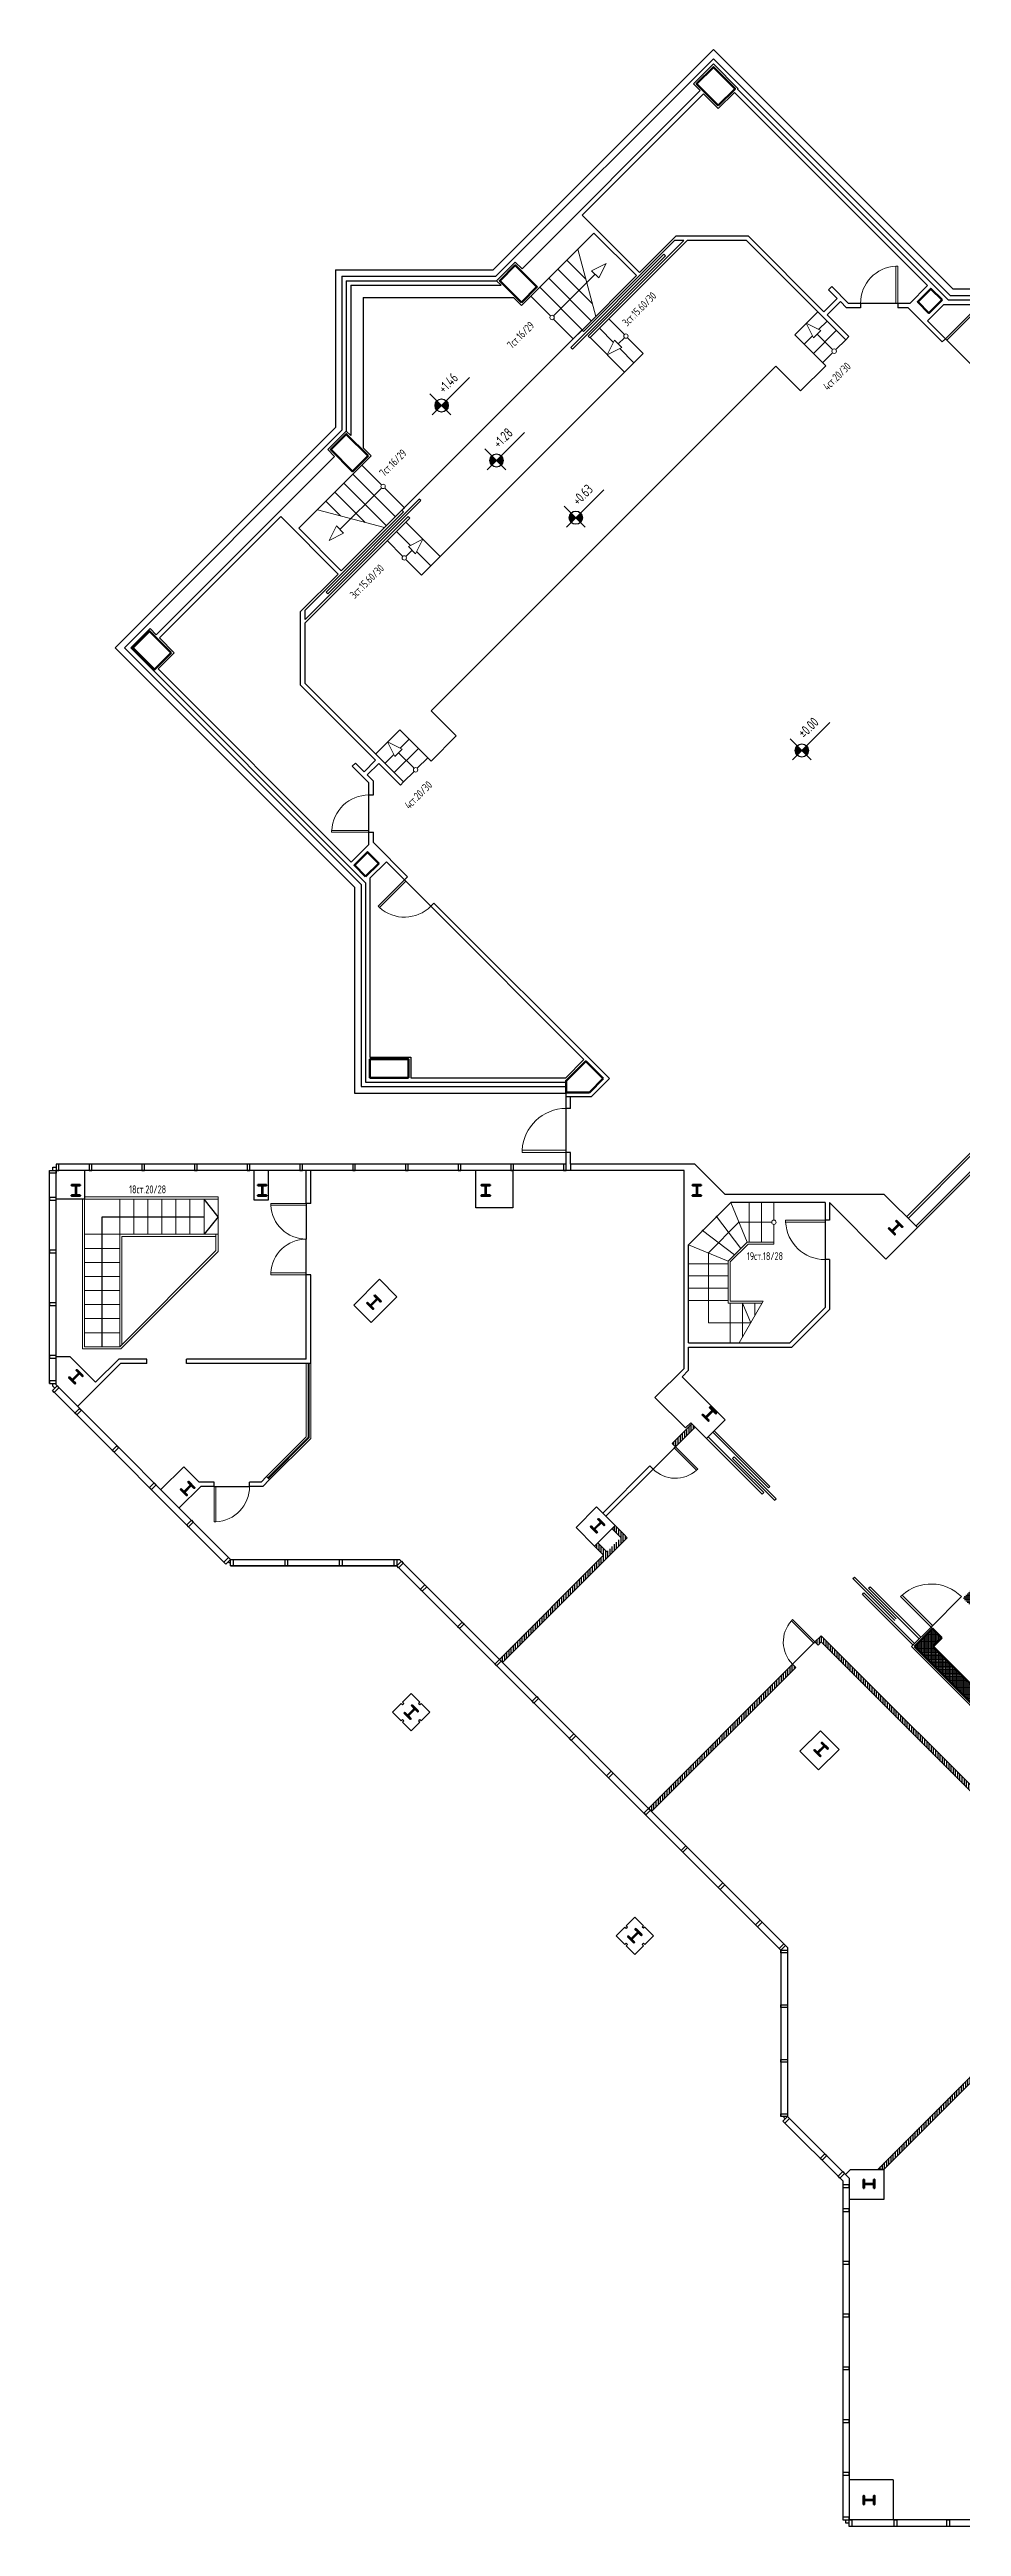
# Model space of a CAD drawing. Header units: inches. Extents: x 44 to 12324, y 8 to 5939.
# Drawn here: x 44 to 2120, y 70 to 5709 of the extents above; entities that cross this region are included whole.
import ezdxf

# ---------------------------------------------------------------- set-up
doc = ezdxf.new("R2010")
doc.units = ezdxf.units.IN
doc.header["$MEASUREMENT"] = 0
for name, color, linetype, lineweight in [('0Constr', 2, 'Continuous', 53), ('0Gipskarton', 93, 'Continuous', 30), ('0Hatch', 8, 'Continuous', 18), ('0Izgl', 4, 'Continuous', 20), ('0Raz', 1, 'Continuous', 25), ('0Vitrini', 122, 'Continuous', 25), ('0Vrati', 221, 'Continuous', 18), ('DOOR', 4, 'Continuous', 18), ('DOOR-HIDE', 1, 'Continuous', 25)]:
    doc.layers.add(name, color=color, linetype=linetype, lineweight=lineweight)
doc.layers.add('0Text', color=120, linetype='Continuous')
doc.styles.add('simplex', font='simplex.shx', dxfattribs={"width": 0.7})

# ---------------------------------------------------------------- blocks, each defined once
blk = doc.blocks.new('T1')
blk.add_lwpolyline([(0.6, 15.5), (0.6, -15.5, 0.414214), (3.3, -18.1), (15.5, -18.1), (15.5, -20), (-15.5, -20), (-15.5, -18.1), (-3.3, -18.1, 0.414214), (-0.6, -15.5), (-0.6, 15.5, 0.414214), (-3.3, 18.1), (-15.5, 18.1), (-15.5, 20), (15.5, 20), (15.5, 18.1), (3.3, 18.1, 0.414214)], format="xyb", close=True)
blk = doc.blocks.new('dl')
at = {"layer": 'DOOR', "color": 33}
for p, q in [((-0.05, 1), (-0.05, 0)), ((-0.05, 1), (0, 1)), ((0, 1), (0, 0)), ((0, 0), (-0.05, 0))]:
    blk.add_line(p, q, dxfattribs=at)
at = {"layer": 'DOOR'}
blk.add_arc((0.002, -0.001), 1.002, 92.9928, 179.9448, dxfattribs=at)
at = {"layer": 'DOOR-HIDE'}
blk.add_line((0, 0), (-1, 0), dxfattribs=at)
blk = doc.blocks.new('kotaplan')
h = blk.add_hatch(color=256)
h.paths.add_polyline_path([(0, 0), (0, 10, 0.414214), (-10, 0)])
h.paths.add_polyline_path([(0, 0), (0, -10, 0.414214), (10, 0)])
for points in [[(-20, 0), (60, 0)], [(0, -20), (0, 25)]]:
    blk.add_lwpolyline(points)
blk.add_circle((0, 0), 10)
at = {"style": 'simplex', "width": 0.7}
blk.add_attdef('KOTA', (15, 10), '', height=15, dxfattribs=at)
blk = doc.blocks.new('STR2')
for p in [(-11.7, -35), (11.7, -35)]:
    blk.add_line(p, (0, 0))

msp = doc.modelspace()

# ---------------------------------------------------------------- hatches: boundary and pattern name
h = msp.add_hatch()
h.set_pattern_fill('ANSI31', color=0, scale=40, angle=45, style=0)
h.paths.add_polyline_path([(1461.7, 2535), (1468.7, 2527.9), (1513.5, 2572.6), (1506.4, 2579.7)])
h = msp.add_hatch()
h.set_pattern_fill('ANSI31', color=0, scale=40, angle=45, style=0)
h.paths.add_polyline_path([(1359.1, 2320.7), (1352.1, 2327.8), (1331.6, 2348.3), (1324.5, 2341.2), (1345, 2320.7), (1312.5, 2288.2), (1292, 2308.7), (1284.9, 2301.6), (1305.4, 2281.1), (1068, 2043.7), (1075.1, 2036.7)])
h = msp.add_hatch()
h.set_pattern_fill('ANSI31', color=0, scale=40, angle=45, style=0)
h.set_pattern_definition([(90, (31.82, 31.82), (-5, 9e-16), [])])
edge = h.paths.add_edge_path()
edge.add_line((1800.6, 2097.5), (1786.4, 2083.3))
edge.add_line((1786.4, 2083.3), (1793.5, 2076.3))
edge.add_line((1800.6, 2083.3), (1793.5, 2076.3))
edge.add_line((2407.5, 1476.4), (1800.6, 2083.3))
edge.add_line((2368.4, 1515.5), (2375.5, 1522.6))
edge.add_line((1800.6, 2097.5), (2414.6, 1483.5))
h = msp.add_hatch()
h.set_pattern_fill('ANSI31', color=0, scale=40, angle=45, style=0)
h.paths.add_polyline_path([(1742.7, 2025.3), (1735.5, 2032.4), (1407.4, 1704.3), (1411.7, 1700.1), (1414.5, 1697.2)])
h = msp.add_hatch()
h.set_pattern_fill('ANSI31', color=0, scale=40, angle=45, style=0)
edge = h.paths.add_edge_path()
edge.add_line((1943.7, 882.6), (1929.6, 882.6))
edge.add_line((2314.9, 1267.8), (1929.6, 882.6))
edge.add_line((1943.7, 882.6), (2472.5, 1411.4))
edge.add_line((2307.6, 1289.2), (2321.9, 1274.9))
edge.add_line((2300.5, 1282.2), (2314.9, 1267.8))
edge.add_line((2300.5, 1282.2), (2307.6, 1289.2))
edge.add_line((2321.9, 1274.9), (2354.5, 1307.4))
edge.add_line((2340.1, 1321.8), (2354.5, 1307.4))
edge.add_line((2347.2, 1328.8), (2361.5, 1314.5))
edge.add_line((2340.1, 1321.8), (2347.2, 1328.8))
edge.add_line((2361.5, 1314.5), (2465.4, 1418.5))
edge.add_line((2465.4, 1418.5), (2472.5, 1411.4))
at = {"layer": '0Hatch'}
h = msp.add_hatch(dxfattribs=at)
h.set_pattern_fill('ANSI37', color=0, angle=45, style=0)
h.set_pattern_definition([(90, (-6523.9, 5297.509), (-3.175, 7e-16), []), (180, (-6523.9, 5297.509), (-7e-16, -3.175), [])])
h.paths.add_polyline_path([(2987.8, 2028.9), (2942.6, 1983.6), (2963.8, 1962.4), (3030.3, 2028.9), (2742.5, 2316.7), (2721.2, 2295.5), (2807.5, 2209.2), (2717, 2118.7), (2409.4, 2426.3), (2499.9, 2516.8), (2670.3, 2346.4), (2691.5, 2367.6), (2499.9, 2559.2), (2123.7, 2183), (2145, 2161.8), (2190.2, 2207.1), (2206.5, 2190.8), (2215, 2199.3), (2209.3, 2205), (2218.5, 2214.1), (2207.9, 2224.7), (2391.7, 2408.6), (2699.3, 2101), (2515.5, 1917.2), (2504.9, 1927.8), (2495.7, 1918.6), (2490, 1924.2), (2481.5, 1915.7), (2497.8, 1899.5), (2438.8, 1840.4), (2447.2, 1832), (2454, 1838.7), (2466.7, 1825.9), (2828.7, 2188)])
h.paths.add_polyline_path([(2763, 1804), (2784.2, 1782.8), (2881.8, 1880.4), (2860.5, 1901.6)])
h.paths.add_polyline_path([(2702.2, 1700.8), (2680.9, 1722), (2543.8, 1584.8), (2384.7, 1743.9), (2395.3, 1754.5), (2382.5, 1767.3), (2389.3, 1774), (2380.8, 1782.5), (2363.4, 1765.1), (2352.8, 1775.7), (2340.1, 1763), (2334.5, 1768.7), (2326, 1760.2), (2543.8, 1542.4)])
h.paths.add_polyline_path([(2280.7, 2151.9), (2271.5, 2142.7), (2265.9, 2148.4), (2257.4, 2139.9), (2430.6, 1966.7), (2439.1, 1975.1), (2433.5, 1980.8), (2442.6, 1990)], flags=17)
h.paths.add_polyline_path([(2275.1, 1811.1), (2283.5, 1819.6), (2277.9, 1825.2), (2290.6, 1838), (2055.9, 2072.7), (2075.7, 2092.5), (2054.4, 2113.7), (2013.4, 2072.7)])

# ---------------------------------------------------------------- linework, layer by layer
at = {"color": 0}
for p, q in [((1461.7, 2535), (1506.4, 2579.7)), ((1468.7, 2527.9), (1513.5, 2572.6)), ((1303.3, 2376.6), (1410.8, 2484)), ((1410.8, 2484), (1417.8, 2477)), ((1461.7, 2535), (1468.7, 2527.9)), ((1417.8, 2477), (1310.4, 2369.5)), ((1359.1, 2320.7), (1075.1, 2036.7)), ((1324.5, 2341.2), (1331.6, 2348.3)), ((1324.5, 2341.2), (1345, 2320.7)), ((1331.6, 2348.3), (1352.1, 2327.8)), ((1352.1, 2327.8), (1359.1, 2320.7)), ((1068, 2043.7), (1305.4, 2281.1)), ((1284.9, 2301.6), (1292, 2308.7)), ((1284.9, 2301.6), (1305.4, 2281.1)), ((1292, 2308.7), (1312.5, 2288.2)), ((1800.6, 2097.5), (1786.4, 2083.3)), ((1800.6, 2097.5), (2414.6, 1483.5)), ((1068, 2043.7), (1075.1, 2036.7)), ((1407.4, 1704.3), (1735.5, 2032.4)), ((1742.7, 2025.3), (1735.5, 2032.4)), ((1786.4, 2083.3), (1793.5, 2076.3)), ((1800.6, 2083.3), (1793.5, 2076.3)), ((2407.5, 1476.4), (1800.6, 2083.3)), ((1742.7, 2025.3), (1414.5, 1697.2)), ((1943.7, 882.6), (2472.5, 1411.4)), ((2314.9, 1267.8), (1929.6, 882.6)), ((1943.7, 882.6), (1929.6, 882.6))]:
    msp.add_line(p, q, dxfattribs=at)
at = {"layer": '0Constr', "color": 0}
for p, q in [((2054.4, 2113.7), (2013.4, 2072.7)), ((2054.4, 2113.7), (2075.7, 2092.5)), ((2075.7, 2092.5), (2055.9, 2072.7)), ((2013.4, 2072.7), (2275.1, 1811.1)), ((2055.9, 2072.7), (2290.6, 1838))]:
    msp.add_line(p, q, dxfattribs=at)
for points in [[(1566.5, 5581.4), (1604.7, 5619.6), (1555.2, 5669.1), (1517, 5630.9)], [(1118.2, 5133.1), (1153.6, 5168.4), (1104.1, 5217.9), (1068.7, 5182.6)], [(2075.9, 5138.7), (2050.3, 5164.3), (2020.5, 5134.5), (2046.1, 5108.9)], [(768.9, 4783.8), (733.6, 4748.4), (684.1, 4797.9), (719.4, 4833.3)], [(320.6, 4335.5), (282.4, 4297.3), (232.9, 4346.8), (271.1, 4385)], [(763.3, 3826.1), (737.7, 3851.7), (767.5, 3881.5), (793.1, 3855.9)], [(861.3, 3368), (861.3, 3410), (773.3, 3410), (773.3, 3368)], [(1304.3, 3365.9), (1264.6, 3405.6), (1219.9, 3360.9), (1219.9, 3334.5), (1272.9, 3334.5)]]:
    msp.add_lwpolyline(points, close=True, dxfattribs=at)
at = {"layer": '0Gipskarton', "color": 0}
for p, q in [((1525.5, 5615.3), (1119.7, 5209.4)), ((1532.6, 5608.3), (1256.4, 5332)), ((2043.2, 5171.4), (1603.4, 5611.2)), ((2090, 5138.7), (1610.5, 5618.3)), ((1387.2, 5201.2), (1256.4, 5332)), ((1118.2, 5126), (1283.2, 5291)), ((1467, 5273.9), (1259.7, 5066.6)), ((1488.2, 5273.9), (1270.3, 5056)), ((1495.3, 5273.9), (1273.8, 5052.5)), ((1380.1, 5194.1), (1283.2, 5291)), ((1469.9, 5283.9), (1387.2, 5201.2)), ((1488.2, 5273.9), (1467, 5273.9)), ((1634.9, 5283.9), (1469.9, 5283.9)), ((1630.8, 5273.9), (1495.3, 5273.9)), ((1630.8, 5273.9), (1856.5, 5048.2)), ((1634.9, 5283.9), (1807.1, 5111.8)), ((1380.1, 5194.1), (1256.1, 5070.1)), ((719.4, 5182.6), (719.4, 4840.3)), ((719.4, 5182.6), (1061.7, 5182.6)), ((729.4, 5172.6), (729.4, 4830.3)), ((729.4, 5172.6), (1071.7, 5172.6)), ((757.6, 5144.4), (757.6, 4802.2)), ((757.6, 5144.4), (1099.8, 5144.4)), ((1118.2, 5126), (1099.8, 5144.4)), ((1837.5, 5142.2), (1807.1, 5111.8)), ((1844.5, 5135.1), (1814.1, 5104.7)), ((1817.7, 5162), (1824.7, 5169)), ((1837.5, 5142.2), (1817.7, 5162)), ((1862.8, 5131), (1824.7, 5169)), ((1858.7, 5121), (1844.5, 5135.1)), ((2002.8, 5131), (2043.2, 5171.4)), ((2090, 5138.7), (2544, 5138.7)), ((1814.1, 5104.7), (1863.5, 5055.3)), ((1890.3, 5121), (1858.7, 5121)), ((1890.3, 5131), (1862.8, 5131)), ((1890.3, 5131), (1890.3, 5121)), ((2002.8, 5131), (1975.3, 5131)), ((1975.3, 5131), (1975.3, 5121)), ((1998.7, 5121), (1975.3, 5121)), ((2076.5, 5043.2), (1998.7, 5121)), ((2042.5, 5091.3), (2080, 5128.7)), ((2083.5, 5050.2), (2042.5, 5091.3)), ((2080, 5128.7), (2487, 5128.7)), ((1259.7, 5066.6), (1256.1, 5070.1)), ((1273.8, 5052.5), (1270.3, 5056)), ((1856.5, 5048.2), (1863.5, 5055.3)), ((2076.5, 5043.2), (2083.5, 5050.2)), ((692.6, 4782.4), (286.7, 4376.5)), ((749.1, 4756.9), (611, 4618.8)), ((570, 4645.6), (293.8, 4369.4)), ((700.8, 4514.8), (570, 4645.6)), ((849.5, 4656.5), (625.3, 4432.3)), ((860.1, 4645.9), (625.3, 4411.1)), ((863.7, 4642.3), (625.3, 4404)), ((846, 4660), (707.9, 4521.9)), ((849.5, 4656.5), (846, 4660)), ((863.7, 4642.3), (860.1, 4645.9)), ((707.9, 4521.9), (611, 4618.8)), ((700.8, 4514.8), (615.3, 4429.4)), ((615.3, 4261.4), (615.3, 4429.4)), ((625.3, 4411.1), (625.3, 4432.3)), ((625.3, 4265.5), (625.3, 4404)), ((228.5, 4346.8), (272.4, 4390.7)), ((763.3, 3812), (228.5, 4346.8)), ((272.4, 4390.7), (286.7, 4376.5)), ((293.8, 4369.4), (327.7, 4335.5)), ((327.7, 4335.5), (290.8, 4298.6)), ((730.6, 3858.8), (290.8, 4298.6)), ((786, 4090.7), (615.3, 4261.4)), ((849.5, 4041.3), (625.3, 4265.5)), ((740, 4084.3), (733, 4077.3)), ((771, 4039.2), (733, 4077.3)), ((759.8, 4064.5), (740, 4084.3)), ((759.8, 4064.5), (786, 4090.7)), ((766.9, 4057.5), (793.1, 4083.6)), ((842.5, 4034.2), (793.1, 4083.6)), ((781, 4043.3), (766.9, 4057.5)), ((771, 4011.7), (771, 4039.2)), ((771, 4011.7), (781, 4011.7)), ((781, 4011.7), (781, 4043.3)), ((849.5, 4041.3), (842.5, 4034.2)), ((771, 3899.2), (730.6, 3858.8)), ((771, 3899.2), (771, 3926.7)), ((771, 3926.7), (781, 3926.7)), ((781, 3903.3), (781, 3926.7)), ((858.8, 3825.5), (781, 3903.3)), ((810.7, 3859.5), (773.3, 3822)), ((851.8, 3818.5), (810.7, 3859.5)), ((763.3, 3812), (763.3, 3358)), ((773.3, 3822), (773.3, 3415)), ((858.8, 3825.5), (851.8, 3818.5)), ((918.9, 3765.4), (911.9, 3758.4)), ((1260.5, 3409.7), (911.9, 3758.4)), ((1318.4, 3365.9), (918.9, 3765.4)), ((773.3, 3415), (866.3, 3415)), ((866.3, 3415), (866.3, 3368)), ((1260.5, 3409.7), (1218.9, 3368)), ((763.3, 3358), (1219.9, 3358)), ((866.3, 3368), (1218.9, 3368)), ((1219.9, 3324.5), (1219.9, 3358)), ((1318.4, 3365.9), (1277, 3324.5)), ((1277, 3324.5), (1219.9, 3324.5)), ((1229.9, 3171.5), (1229.9, 3156.5)), ((1512.9, 3171.5), (1229.9, 3171.5)), ((1582.1, 3102.3), (1512.9, 3171.5)), ((123.3, 3156.5), (123.3, 3091.5)), ((509.4, 3089.5), (509.4, 3156.5)), ((541.4, 3156.5), (541.4, 3089.5)), ((628.3, 3081.5), (628.3, 3156.5)), ((638.3, 3081.5), (638.3, 3156.5)), ((1014.3, 3071.5), (1014.3, 3156.5)), ((1098.3, 3156.5), (1098.3, 3071.5)), ((1488.8, 3156.5), (1229.9, 3156.5)), ((1488.8, 2706.3), (1488.8, 3156.5)), ((1944.1, 3102.3), (1582.1, 3102.3)), ((2019.8, 3026.6), (1944.1, 3102.3)), ((123.3, 3091.5), (58.5, 3091.5)), ((541.4, 3089.5), (509.4, 3089.5)), ((638.3, 3081.5), (628.3, 3081.5)), ((1098.3, 3071.5), (1014.3, 3071.5)), ((1498.8, 2987.8), (1594.7, 3083.8)), ((1498.8, 2987.8), (1594.7, 3083.8)), ((1809.7, 3083.8), (1594.7, 3083.8)), ((1809.7, 3083.8), (1809.7, 3043.8)), ((1948.3, 2955.2), (1819.7, 3083.8)), ((1819.7, 3083.8), (1819.7, 3043.8)), ((1819.7, 3043.8), (1809.7, 3043.8)), ((2019.8, 3026.6), (1948.3, 2955.2)), ((1498.8, 2764.6), (1498.8, 2987.8)), ((1809.7, 2953.8), (1809.7, 2844.7)), ((1819.7, 2953.8), (1809.7, 2953.8)), ((1819.7, 2953.8), (1819.7, 2840.6)), ((638.3, 2919.5), (628.3, 2919.5)), ((628.3, 2727.5), (628.3, 2919.5)), ((638.3, 2717.5), (638.3, 2919.5)), ((1729.6, 2764.6), (1809.7, 2844.7)), ((1733.8, 2754.6), (1819.7, 2840.6)), ((1498.8, 2764.6), (1729.6, 2764.6)), ((90.5, 2732.5), (58.5, 2732.5)), ((90.5, 2732.5), (148.4, 2674.6)), ((107.5, 2619.6), (205.4, 2717.5)), ((148.4, 2674.6), (201.3, 2727.5)), ((265.4, 2727.5), (201.3, 2727.5)), ((265.4, 2717.5), (205.4, 2717.5)), ((265.4, 2717.5), (265.4, 2727.5)), ((628.3, 2727.5), (355.4, 2727.5)), ((355.4, 2717.5), (355.4, 2727.5)), ((638.3, 2717.5), (355.4, 2717.5)), ((1498.8, 2754.6), (1733.8, 2754.6)), ((1498.8, 2702.1), (1498.8, 2754.6)), ((1422.3, 2639.8), (1488.8, 2706.3)), ((1483.8, 2687.2), (1498.8, 2702.1)), ((1582.1, 2588.9), (1483.8, 2687.2)), ((1491.6, 2570.5), (1422.3, 2639.8)), ((1503.6, 2582.5), (1491.6, 2570.5)), ((1539.7, 2546.5), (1503.6, 2582.5)), ((1582.1, 2588.9), (1539.7, 2546.5)), ((297, 2430.1), (349.3, 2482.4)), ((349.3, 2482.4), (384.3, 2447.5)), ((338.7, 2388.4), (387.8, 2437.5)), ((418.1, 2447.5), (384.3, 2447.5)), ((418.1, 2437.5), (387.8, 2437.5)), ((418.1, 2437.5), (418.1, 2447.5)), ((525.1, 2447.5), (499.1, 2447.5)), ((499.1, 2437.5), (499.1, 2447.5)), ((529.3, 2437.5), (499.1, 2437.5)), ((537.8, 2460.1), (525.1, 2447.5)), ((544.8, 2453), (529.3, 2437.5)), ((544.8, 2453), (537.8, 2460.1)), ((1799.2, 1881.1), (1752.5, 1834.4)), ((1799.2, 1881.1), (1841.6, 1838.7)), ((1752.5, 1834.4), (1794.9, 1792)), ((1841.6, 1838.7), (1794.9, 1792)), ((1856.1, 871), (1867.6, 882.6)), ((1867.6, 882.6), (1943.7, 882.6)), ((1943.7, 882.6), (1943.7, 813.6)), ((1943.7, 813.6), (1864.7, 813.6)), ((1964.7, 175.6), (1864.7, 175.6)), ((1964.7, 175.6), (1964.7, 84.6))]:
    msp.add_line(p, q, dxfattribs=at)
for points in [[(1610.5, 5618.3), (1611.8, 5619.6), (1555.2, 5676.1), (1510, 5630.9), (1525.5, 5615.3)], [(1532.6, 5608.3), (1566.5, 5574.3), (1603.4, 5611.2)], [(1119.7, 5209.4), (1104.1, 5225), (1061.7, 5182.6), (1071.7, 5172.6)], [(677, 4797.9), (677, 4797.9), (719.4, 4840.3), (729.4, 4830.3)], [(692.6, 4782.4), (677, 4797.9)], [(757.6, 4802.2), (776, 4783.8), (733.6, 4741.3)], [(775.8, 2810.7), (834.5, 2869.4), (794.9, 2909), (736.2, 2850.3), (775.8, 2810.7)], [(1242.5, 2344), (1289.1, 2390.7), (1331.6, 2348.3), (1284.9, 2301.6), (1242.5, 2344)], [(2054.4, 2113.7), (2050.9, 2117.3), (2006.4, 2072.7), (2271.5, 1807.6)]]:
    msp.add_lwpolyline(points, dxfattribs=at)
for p in [(1562.7, 3051.8), (1530.7, 3019.8)]:
    msp.add_point(p, dxfattribs=at)
at = {"layer": '0Izgl', "color": 0}
for p, q in [((1287.4, 5101.4), (1246.4, 5254.2)), ((1180.5, 5188.2), (1277.3, 5091.4)), ((1191.4, 5102.3), (1286.2, 5197.1)), ((1201, 5208.7), (1279.7, 5130)), ((1221.5, 5229.2), (1264.7, 5186)), ((1294.4, 5188.8), (1277.9, 5205.3)), ((1139.4, 5147.2), (1184.3, 5102.3)), ((1160, 5167.7), (1256.8, 5070.9)), ((1191.4, 5095.2), (1236.3, 5050.3)), ((1316.9, 5095.6), (1352.6, 5059.9)), ((1740.5, 5059.5), (1792.8, 5111.9)), ((1794.9, 5071.6), (1814, 5090.7)), ((846, 4660), (1256.8, 5070.9)), ((1256.1, 5070.1), (1236.3, 5050.3)), ((1274.5, 5053.2), (1353, 4974.7)), ((1295.7, 5074.4), (1327.9, 5042.2)), ((1346.7, 5030.4), (1330.2, 5046.9)), ((1352.6, 5052.8), (1338.5, 5038.7)), ((1342, 5028.1), (1374.2, 4995.9)), ((1359.7, 5052.8), (1395.4, 5017.1)), ((1811.2, 4988.8), (1740.5, 5059.5)), ((1761.7, 5038.3), (1780.8, 5057.4)), ((1782.9, 5017.1), (1835.2, 5069.4)), ((1799.6, 5069.2), (1783.2, 5052.7)), ((1826.8, 5025.6), (1791.4, 5061)), ((1833.8, 5025.6), (1856.5, 5048.2)), ((1395.4, 5017.1), (890.5, 4512.2)), ((1697.4, 4988.1), (912.5, 4203.2)), ((1697.4, 4988.1), (1753.9, 4931.6)), ((1753.9, 4931.6), (1811.2, 4988.8)), ((1804.1, 4995.9), (1826.8, 5018.5)), ((734.3, 4742), (831.1, 4645.2)), ((754.8, 4762.6), (799.7, 4717.7)), ((693.3, 4701), (762.2, 4632.1)), ((799.7, 4710.6), (704.9, 4615.8)), ((713.8, 4721.5), (810.6, 4624.7)), ((806.8, 4710.6), (851.7, 4665.7)), ((806.3, 4620.3), (653.5, 4661.2)), ((672.8, 4680.5), (706.2, 4647.1)), ((846, 4660), (851.7, 4665.7)), ((933, 4554.7), (854.5, 4633.2)), ((713.2, 4607.6), (696.7, 4624.1)), ((847.8, 4555), (812.1, 4590.7)), ((865.4, 4579.8), (833.3, 4611.9)), ((854.8, 4555), (869, 4569.2)), ((877.2, 4560.9), (860.7, 4577.4)), ((890.5, 4512.2), (854.8, 4547.9)), ((911.8, 4533.5), (879.6, 4565.6)), ((969.7, 4146), (912.5, 4203.2)), ((785.9, 4104.9), (841, 4160.1)), ((828.3, 4062.5), (883.5, 4117.7)), ((912.5, 4088.7), (841, 4160.1)), ((841.8, 4118.4), (862.3, 4138.9)), ((969.7, 4146), (912.5, 4088.7)), ((807.1, 4083.7), (827.6, 4104.2)), ((846.5, 4116), (830, 4099.5)), ((873.6, 4072.4), (838.2, 4107.8)), ((849.5, 4041.3), (873.6, 4065.3)), ((880.6, 4072.4), (904.7, 4096.5)), ((118.3, 2750.5), (118.3, 3091.5)), ((123.3, 3096.5), (427.3, 3096.5)), ((123.3, 3091.5), (427.3, 3091.5)), ((123.3, 2755.5), (123.3, 3091.5)), ((203.3, 3091.5), (203.3, 2755.5)), ((235.3, 3091.5), (235.3, 3011.5)), ((267.3, 3091.5), (267.3, 3011.5)), ((299.3, 3091.5), (299.3, 3011.5)), ((331.3, 3091.5), (331.3, 3011.5)), ((363.3, 3091.5), (363.3, 3011.5)), ((395.3, 3091.5), (395.3, 3011.5)), ((427.3, 3091.5), (427.3, 3096.5)), ((427.3, 3091.5), (427.3, 3011.5)), ((1617.6, 2979.4), (1562.7, 3051.8)), ((1632, 2993.8), (1594.7, 3083.8)), ((1637, 2993.8), (1637, 3083.8)), ((1665, 2993.8), (1665, 3083.8)), ((1693, 3043.8), (1693, 3083.8)), ((427.3, 3011.5), (123.3, 3011.5)), ((422.3, 3006.5), (208.3, 3006.5)), ((208.3, 3006.5), (208.3, 2760.3)), ((422.3, 3011.5), (422.3, 2974.3)), ((427.3, 3011.5), (427.3, 2972.2)), ((1603.2, 2965), (1530.7, 3019.8)), ((1693, 2993.8), (1693, 3033.8)), ((1693, 2988.8), (1693, 2993.8)), ((203.3, 2979.5), (123.3, 2979.5)), ((203.3, 2947.5), (123.3, 2947.5)), ((422.3, 2974.3), (203.3, 2755.3)), ((427.3, 2972.2), (205.6, 2750.5)), ((1588.8, 2950.5), (1498.8, 2987.8)), ((1588.8, 2944.6), (1498.8, 2944.6)), ((203.3, 2915.5), (123.3, 2915.5)), ((203.3, 2883.5), (123.3, 2883.5)), ((1588.8, 2916.6), (1498.8, 2916.6)), ((1588.8, 2888.6), (1498.8, 2888.6)), ((203.3, 2851.5), (123.3, 2851.5)), ((1588.8, 2860.6), (1498.8, 2860.6)), ((1593.8, 2854.6), (1593.8, 2764.6)), ((1614.2, 2764.6), (1669, 2859.6)), ((1621.8, 2854.6), (1621.8, 2777.7)), ((1640.2, 2809.6), (1621.8, 2854.6)), ((1649.8, 2854.6), (1649.8, 2826.2)), ((203.3, 2819.5), (123.3, 2819.5)), ((203.3, 2787.5), (123.3, 2787.5)), ((205.6, 2750.5), (118.3, 2750.5)), ((203.3, 2755.5), (123.3, 2755.5)), ((628.3, 2717.5), (628.3, 2550.6)), ((638.3, 2717.5), (638.3, 2546.5)), ((628.3, 2550.6), (537.8, 2460.1)), ((544.8, 2453), (638.3, 2546.5))]:
    msp.add_line(p, q, dxfattribs=at)
for points in [[(1688, 3038.8), (1613.4, 3038.8), (1543.8, 2969.2), (1543.8, 2809.6), (1640.2, 2809.6)], [(1666.1, 2854.6), (1588.8, 2854.6), (1588.8, 2950.5), (1632, 2993.8), (1693, 2993.8)], [(1669, 2859.6), (1593.8, 2859.6), (1593.8, 2948.5), (1634.1, 2988.8), (1693, 2988.8)]]:
    msp.add_lwpolyline(points, dxfattribs=at)
for centre in [(1187.9, 5098.8), (1356.2, 5056.4), (1830.3, 5022.1), (803.2, 4714.1), (851.3, 4551.5), (877.1, 4068.9), (1693, 3038.8)]:
    msp.add_circle(centre, 5, dxfattribs=at)
for p in [(1603.2, 2965), (1617.6, 2979.4)]:
    msp.add_point(p, dxfattribs=at)
at = {"layer": '0Raz', "color": 0}
for p, q in [((1053.9, 5207.6), (1555.2, 5708.9)), ((2100.4, 5163.7), (1555.2, 5708.9)), ((1060.2, 5192.6), (1555.2, 5687.7)), ((2094.1, 5148.7), (1555.2, 5687.7)), ((694.4, 5207.6), (694.4, 4848.1)), ((694.4, 5207.6), (1053.9, 5207.6)), ((709.4, 5192.6), (709.4, 4841.9)), ((709.4, 5192.6), (1060.2, 5192.6)), ((2094.1, 5148.7), (2554, 5148.7)), ((2100.4, 5163.7), (2569, 5163.7)), ((694.4, 4848.1), (193.1, 4346.8)), ((709.4, 4841.9), (214.4, 4346.8)), ((738.3, 3801.6), (193.1, 4346.8)), ((753.3, 3807.9), (214.4, 4346.8)), ((738.3, 3801.6), (738.3, 3333)), ((753.3, 3807.9), (753.3, 3348)), ((738.3, 3333), (1219.9, 3333)), ((753.3, 3348), (1219.9, 3348))]:
    msp.add_line(p, q, dxfattribs=at)
for points in [[(844.6, 1943.3), (824.8, 1923.5), (844.6, 1903.7)], [(844.6, 1943.3), (847.4, 1940.5), (850.2, 1943.3), (847.4, 1946.1)], [(887, 1946.1), (867.2, 1965.9), (847.4, 1946.1)], [(889.8, 1943.3), (887, 1940.5), (884.2, 1943.3), (887, 1946.1)], [(889.8, 1903.7), (909.6, 1923.5), (889.8, 1943.3)], [(847.4, 1900.9), (850.2, 1903.7), (847.4, 1906.6), (844.6, 1903.7)], [(847.4, 1900.9), (867.2, 1881.1)], [(867.2, 1881.1), (887, 1900.9)], [(887, 1900.9), (884.2, 1903.7), (887, 1906.6), (889.8, 1903.7)], [(1353.7, 1434.2), (1333.9, 1414.4), (1353.7, 1394.6)], [(1353.7, 1434.2), (1356.5, 1431.4), (1359.4, 1434.2), (1356.5, 1437)], [(1396.1, 1437), (1376.3, 1456.8), (1356.5, 1437)], [(1399, 1434.2), (1396.1, 1431.4), (1393.3, 1434.2), (1396.1, 1437)], [(1399, 1394.6), (1418.8, 1414.4), (1399, 1434.2)], [(1356.5, 1391.8), (1359.4, 1394.6), (1356.5, 1397.4), (1353.7, 1394.6)], [(1356.5, 1391.8), (1376.3, 1372)], [(1376.3, 1372), (1396.1, 1391.8)], [(1396.1, 1391.8), (1393.3, 1394.6), (1396.1, 1397.4), (1399, 1394.6)]]:
    msp.add_lwpolyline(points, dxfattribs=at)
at = {"layer": '0Text', "color": 0}
for p, q in [((163.3, 2755.5), (163.3, 3051.5)), ((163.3, 3051.5), (395.3, 3051.5)), ((427.3, 3051.5), (395.3, 3091.5)), ((427.3, 3051.5), (395.3, 3011.5))]:
    msp.add_line(p, q, dxfattribs=at)
at = {"layer": '0Vitrini', "color": 0}
for p, q in [((1442.8, 5242.7), (1230.7, 5030.5)), ((1446.3, 5239.1), (1234.2, 5027)), ((1446.3, 5239.1), (1442.8, 5242.7)), ((1234.2, 5027), (1230.7, 5030.5)), ((885.6, 4685.5), (673.5, 4473.3)), ((889.1, 4681.9), (677, 4469.8)), ((889.1, 4681.9), (885.6, 4685.5)), ((677, 4469.8), (673.5, 4473.3)), ((1219.9, 3298), (1219.9, 3324.5)), ((1229.9, 3298), (1219.9, 3298)), ((1229.9, 3298), (1229.9, 3324.5)), ((51, 3156.5), (51, 3164)), ((51, 3164), (58.5, 3164)), ((1219.9, 3171.5), (58.5, 3171.5)), ((1219.9, 3171.5), (1219.9, 3198)), ((1229.9, 3198), (1219.9, 3198)), ((1229.9, 3171.5), (1229.9, 3198)), ((2143.5, 3199.8), (1995, 3051.4)), ((2147.1, 3196.3), (1998.6, 3047.8)), ((2164.8, 3178.6), (2016.3, 3030.1)), ((2168.3, 3175.1), (2019.8, 3026.6)), ((43.5, 2671.6), (43.5, 3156.5)), ((58.5, 2668.6), (58.5, 3156.5)), ((1229.9, 3156.5), (58.5, 3156.5)), ((632.3, 2717.5), (632.3, 2548.9)), ((634.3, 2717.5), (634.3, 2548.1)), ((50.1, 2655.8), (440.8, 2265.1)), ((58.5, 2668.6), (451.3, 2275.8)), ((632.3, 2548.9), (540.6, 2457.3)), ((542, 2455.8), (634.3, 2548.1)), ((1666.2, 2419.9), (1539.7, 2546.5)), ((1543.2, 2550), (1669.8, 2423.4)), ((1553.8, 2560.6), (1680.4, 2434.1)), ((1557.3, 2564.2), (1683.9, 2437.6)), ((1599.1, 2501.2), (1602.6, 2504.8)), ((1599.1, 2501.2), (1694.5, 2405.8)), ((1602.6, 2504.8), (1698.1, 2409.3)), ((1680.4, 2434.1), (1683.9, 2437.6)), ((1666.2, 2419.9), (1669.8, 2423.4)), ((1694.5, 2405.8), (1698.1, 2409.3)), ((455.7, 2271.4), (840.3, 2271.4)), ((834.1, 2256.4), (455.7, 2256.4)), ((455.7, 2256.4), (834.1, 2256.4)), ((834.1, 2256.4), (1709.2, 1381.3)), ((840.3, 2271.4), (1724.2, 1387.5)), ((1872.7, 2227.6), (1876.3, 2231.1)), ((1872.7, 2227.6), (1968.2, 2132.1)), ((1876.3, 2231.1), (1971.7, 2135.7)), ((1908.8, 2205.7), (1912.3, 2209.2)), ((1908.8, 2205.7), (2024, 2090.4)), ((1912.3, 2209.2), (2027.6, 2093.9)), ((1894.6, 2191.5), (1898.2, 2195.1)), ((1894.6, 2191.5), (2009.9, 2076.3)), ((1898.2, 2195.1), (2013.4, 2079.8)), ((1709.2, 1381.3), (1709.2, 1002.9)), ((1724.2, 1387.5), (1724.2, 1002.9)), ((1849.7, 856.2), (1713.6, 992.3)), ((1864.7, 862.4), (1724.2, 1002.9)), ((1849.7, 856.2), (1849.7, 84.6)), ((1864.7, 862.4), (1864.7, 84.6)), ((3514.7, 84.6), (1864.7, 84.6)), ((3514.7, 69.6), (1864.7, 69.6))]:
    msp.add_line(p, q, dxfattribs=at)
for points in [[(58.5, 3171.5), (58.5, 3156.5), (64.5, 3156.5), (64.5, 3171.5)], [(133.9, 3171.5), (133.9, 3156.5), (139.9, 3156.5), (139.9, 3171.5)], [(253.9, 3171.5), (253.9, 3156.5), (259.9, 3156.5), (259.9, 3171.5)], [(373.9, 3171.5), (373.9, 3156.5), (379.9, 3156.5), (379.9, 3171.5)], [(493.9, 3171.5), (493.9, 3156.5), (499.9, 3156.5), (499.9, 3171.5)], [(613.9, 3171.5), (613.9, 3156.5), (619.9, 3156.5), (619.9, 3171.5)], [(613.9, 3171.5), (613.9, 3156.5), (619.9, 3156.5), (619.9, 3171.5)], [(733.9, 3171.5), (733.9, 3156.5), (739.9, 3156.5), (739.9, 3171.5)], [(853.9, 3171.5), (853.9, 3156.5), (859.9, 3156.5), (859.9, 3171.5)], [(973.9, 3171.5), (973.9, 3156.5), (979.9, 3156.5), (979.9, 3171.5)], [(1093.9, 3171.5), (1093.9, 3156.5), (1099.9, 3156.5), (1099.9, 3171.5)], [(1213.9, 3171.5), (1213.9, 3156.5), (1219.9, 3156.5), (1219.9, 3171.5)], [(43.5, 3156.5), (58.5, 3156.5), (58.5, 3150.5), (43.5, 3150.5)], [(43.5, 3089.5), (58.5, 3089.5), (58.5, 3095.5), (43.5, 3095.5)], [(43.5, 2969.5), (58.5, 2969.5), (58.5, 2975.5), (43.5, 2975.5)], [(43.5, 2849.5), (58.5, 2849.5), (58.5, 2855.5), (43.5, 2855.5)], [(43.5, 2729.5), (58.5, 2729.5), (58.5, 2735.5), (43.5, 2735.5)], [(58.5, 2677.6), (43.5, 2677.6), (43.5, 2671.6), (58.5, 2671.6)], [(64.9, 2662.2), (54.3, 2651.6), (50.1, 2655.8), (60.7, 2666.4)], [(116.3, 2610.8), (105.7, 2600.2), (101.4, 2604.5), (112, 2615.1)], [(201.1, 2526), (190.5, 2515.4), (186.3, 2519.6), (196.9, 2530.2)], [(201.1, 2526), (190.5, 2515.4), (186.3, 2519.6), (196.9, 2530.2)], [(286, 2441.1), (275.4, 2430.5), (271.1, 2434.8), (281.7, 2445.4)], [(286, 2441.1), (275.4, 2430.5), (271.1, 2434.8), (281.7, 2445.4)], [(370.8, 2356.3), (360.2, 2345.7), (356, 2349.9), (366.6, 2360.5)], [(370.8, 2356.3), (360.2, 2345.7), (356, 2349.9), (366.6, 2360.5)], [(455.7, 2271.4), (445.1, 2260.8), (440.8, 2265.1), (451.4, 2275.7)], [(461.7, 2271.4), (461.7, 2256.4), (455.7, 2256.4), (455.7, 2271.4)], [(585.8, 2271.4), (585.8, 2256.4), (579.8, 2256.4), (579.8, 2271.4)], [(710, 2271.4), (710, 2256.4), (704, 2256.4), (704, 2271.4)], [(834.1, 2271.4), (834.1, 2256.4), (828.1, 2256.4), (828.1, 2271.4)], [(849, 2262.8), (838.4, 2252.2), (834.1, 2256.4), (844.7, 2267)], [(902.6, 2209.2), (892, 2198.6), (887.7, 2202.8), (898.3, 2213.4)], [(987.4, 2124.3), (976.8, 2113.7), (972.6, 2118), (983.2, 2128.6)], [(1072.3, 2039.5), (1061.7, 2028.9), (1057.4, 2033.1), (1068, 2043.7)], [(1157.1, 1954.6), (1146.5, 1944), (1142.3, 1948.3), (1152.9, 1958.9)], [(1242, 1869.8), (1231.4, 1859.2), (1227.1, 1863.4), (1237.7, 1874)], [(1326.8, 1784.9), (1316.2, 1774.3), (1312, 1778.6), (1322.6, 1789.2)], [(1411.7, 1700.1), (1401.1, 1689.5), (1396.8, 1693.7), (1407.4, 1704.3)], [(1496.5, 1615.2), (1485.9, 1604.6), (1481.7, 1608.9), (1492.3, 1619.5)], [(1581.4, 1530.4), (1570.8, 1519.8), (1566.5, 1524), (1577.1, 1534.6)], [(1666.2, 1445.5), (1655.6, 1434.9), (1651.4, 1439.2), (1662, 1449.8)], [(1719.8, 1391.9), (1709.2, 1381.3), (1705, 1385.6), (1715.6, 1396.2)], [(1724.2, 1375.3), (1709.2, 1375.3), (1709.2, 1381.3), (1724.2, 1381.3)], [(1724.2, 1251.2), (1709.2, 1251.2), (1709.2, 1257.2), (1724.2, 1257.2)], [(1724.2, 1127), (1709.2, 1127), (1709.2, 1133), (1724.2, 1133)], [(1724.2, 1002.9), (1709.2, 1002.9), (1709.2, 1008.9), (1724.2, 1008.9)], [(1728.5, 998.6), (1717.9, 988), (1713.6, 992.3), (1724.2, 1002.9)], [(1813.3, 913.8), (1802.7, 903.2), (1798.5, 907.4), (1809.1, 918)], [(1854, 873.1), (1843.3, 862.5), (1839.1, 866.8), (1849.7, 877.4)], [(1864.7, 847.2), (1849.7, 847.2), (1849.7, 841.2), (1864.7, 841.2)], [(1864.7, 792.6), (1849.7, 792.6), (1849.7, 786.6), (1864.7, 786.6)], [(1864.7, 672.6), (1849.7, 672.6), (1849.7, 666.6), (1864.7, 666.6)], [(1864.7, 552.6), (1849.7, 552.6), (1849.7, 546.6), (1864.7, 546.6)], [(1864.7, 432.6), (1849.7, 432.6), (1849.7, 426.6), (1864.7, 426.6)], [(1864.7, 312.6), (1849.7, 312.6), (1849.7, 306.6), (1864.7, 306.6)], [(1864.7, 192.6), (1849.7, 192.6), (1849.7, 186.6), (1864.7, 186.6)], [(1864.7, 90.6), (1849.7, 90.6), (1849.7, 84.6), (1864.7, 84.6)], [(1870.7, 84.6), (1870.7, 69.6), (1864.7, 69.6), (1864.7, 84.6)], [(1972.7, 84.6), (1972.7, 69.6), (1966.7, 69.6), (1966.7, 84.6)], [(2092.7, 84.6), (2092.7, 69.6), (2086.7, 69.6), (2086.7, 84.6)]]:
    msp.add_lwpolyline(points, close=True, dxfattribs=at)
for points in [[(55.4, 2661.1), (51, 2665.5), (51, 2671.6)], [(450.4, 2266.1), (452.6, 2263.9), (455.7, 2263.9)], [(1718.9, 997.6), (1716.7, 999.8), (1716.7, 1002.9)], [(1864.7, 77.1), (1857.2, 77.1), (1857.2, 84.6)]]:
    msp.add_lwpolyline(points, dxfattribs=at)

# ---------------------------------------------------------------- block references
at = {"layer": '0Constr', "color": 0, "xscale": 0.625, "yscale": 0.625, "zscale": 0.625}
for p in [(103.5, 3111.5), (527.8, 3111.5), (1036.9, 3111.5), (1517.7, 3111.5)]:
    msp.add_blockref('T1', p, dxfattribs=at)
at = {"layer": '0Constr', "color": 0, "yscale": 0.625, "zscale": 0.625}
for p, xscale, rotation in [((1970.3, 3026.6), 0.624999999999784, 315), ((782.4, 2856.9), 0.624999999999784, 315), ((103.5, 2687.2), 0.624999999999784, 315), ((1546, 2602.3), 0.624999999999784, 315), ((358.1, 2432.6), 0.624999999999784, 315), ((1291.5, 2347.8), 0.624999999999784, 315), ((867.2, 1923.5), 0.624999999999784, 315), ((1800.6, 1838.7), 0.624999999999784, 315), ((1376.3, 1414.4), 0.624999999999784, 315), ((1909.7, 849.6), -0.625, 90), ((1909.7, 129.6), -0.625, 90)]:
    msp.add_blockref('T1', p, dxfattribs=dict(at, xscale=xscale, rotation=rotation))
at = {"layer": '0Gipskarton', "color": 0, "xscale": 85, "yscale": 85, "zscale": 85}
msp.add_blockref('dl', (1975.3, 5131), dxfattribs=at)
at = {"layer": '0Gipskarton', "color": 0}
for p, xscale, yscale, zscale, rotation in [((2083.5, 5050.2), -84.99999999999702, 84.99999999999818, 84.99999999999795, 315.0000000000091), ((771, 3926.7), -85, 85, 85, 90), ((851.8, 3818.5), 84.99999999999892, 84.99999999999818, 84.99999999999795, 134.9999999999913), ((1809.7, 3043.8), 90, 90, 90, 90), ((2050.9, 2117.3), -97.99999999999983, 98, 97.99999999999983, 44.9999999999992)]:
    msp.add_blockref('dl', p, dxfattribs=dict(at, xscale=xscale, yscale=yscale, zscale=zscale, rotation=rotation))
at = {"layer": '0Izgl', "color": 0}
for p, rotation in [((1310.9, 5221.8), 314.9999999999999), ((1766.7, 5085.7), 45), ((893.7, 4593.9), 315), ((813.5, 4132.5), 44.99999999999971)]:
    msp.add_blockref('STR2', p, dxfattribs=dict(at, rotation=rotation))
at = {"layer": '0Izgl', "color": 0, "xscale": -1, "rotation": 134.9999999999999}
for p in [(1313.7, 5013.9), (680.2, 4591.1)]:
    msp.add_blockref('STR2', p, dxfattribs=at)
at = {"layer": '0Text', "color": 0, "xscale": 1.500000000000093, "yscale": 1.500000000000114, "zscale": 1.5, "rotation": 45.00000000000613}
for p, values in [((936.4, 4898.3), {'KOTA': '+1.46'}), ((1061.5, 4773.3), {'KOTA': '+1.28'}), ((1242, 4642.9), {'KOTA': '+0.63'}), ((1756.7, 4113), {'KOTA': '±0.00'})]:
    msp.add_blockref('kotaplan', p, dxfattribs=at).add_auto_attribs(values)
at = {"layer": '0Vitrini', "color": 0, "xscale": -100, "yscale": 100, "zscale": 100, "rotation": 90}
msp.add_blockref('dl', (1219.9, 3198), dxfattribs=at)
at = {"layer": '0Vrati', "color": 0}
for p, xscale, yscale, zscale, rotation in [((628.3, 3081.5), 81, 81, 81, 90.00000000007033), ((628.3, 2919.5), -81, 81, 81, 89.99999999993005), ((1468.7, 2527.9), -72.0000000000249, 72.00000000002548, 72.00000000002568, 225.0000000000019), ((418.1, 2437.5), 81, 81, 81, 180.0000000000715), ((1786.5, 2083.3), 72.0000000000249, 72.0000000000255, 72.00000000002568, 44.94469570035067)]:
    msp.add_blockref('dl', p, dxfattribs=dict(at, xscale=xscale, yscale=yscale, zscale=zscale, rotation=rotation))

# ---------------------------------------------------------------- texts
at = {"layer": '0Text', "color": 0, "style": 'simplex', "width": 0.7}
for s, p in [('3ст.15.60/30', (1358.5, 5077.3)), ('7ст.16/29', (1096.5, 5026)), ('4ст.20/30', (1815.7, 4931.4)), ('7ст.16/29', (805.6, 4735.1)), ('3ст.15.60/30', (738.3, 4457.1)), ('4ст.20/30', (862.5, 3978.2))]:
    msp.add_text(s, height=18, rotation=45, dxfattribs=at).set_placement(p)
for s, p in [('18ст.20/28', (224.9, 3104.8)), ('19ст.18/28', (1631.5, 2952.8))]:
    msp.add_text(s, height=18, dxfattribs=at).set_placement(p)

doc.saveas('drawing.dxf')
